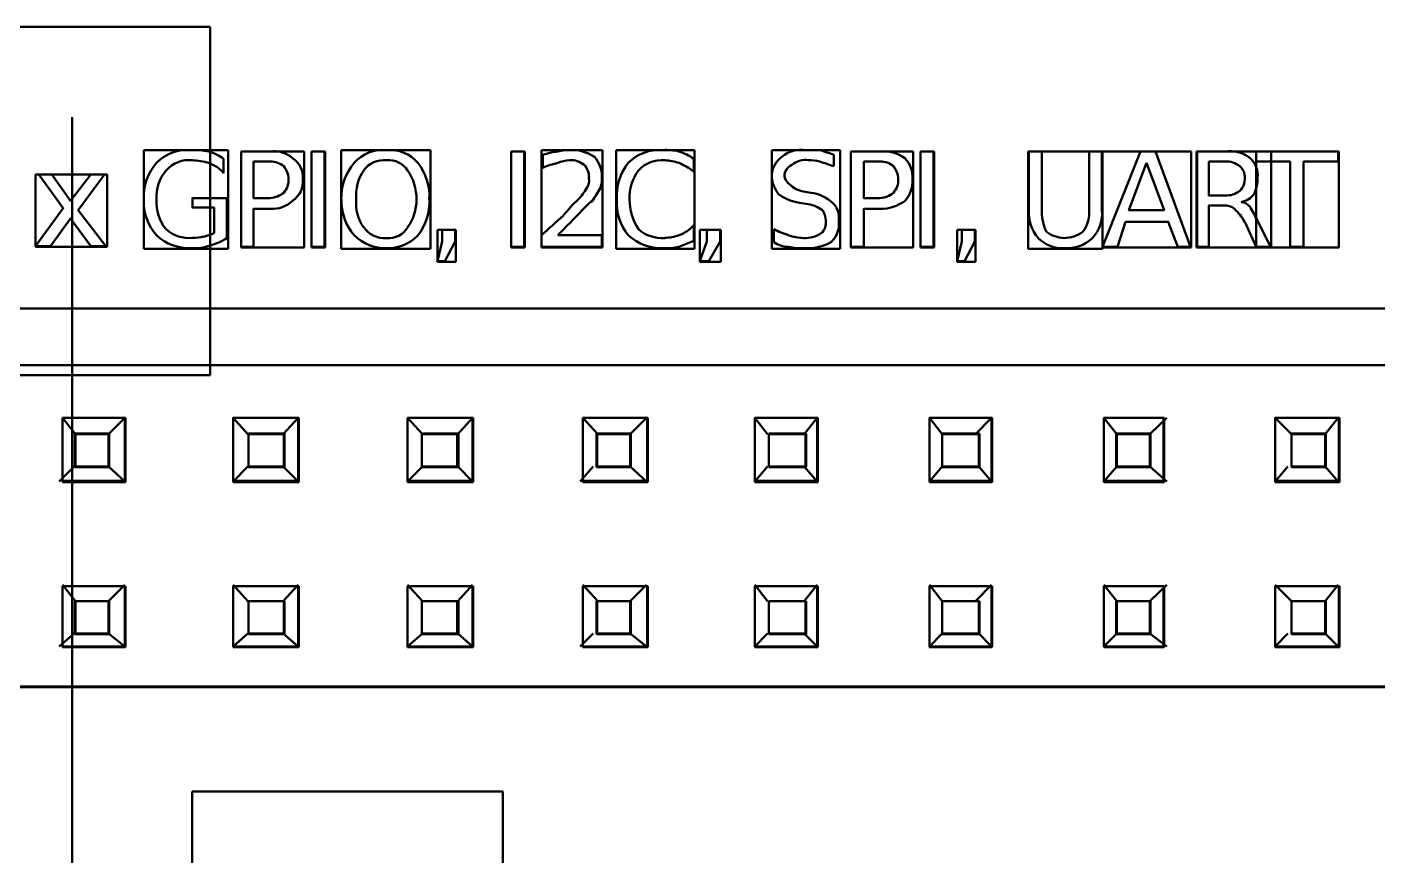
# Model space of a CAD drawing. Header units: millimetres. Extents: x 0 to 246, y -100 to 84.
# Drawn here: x 190.09 to 210.05, y 62.64 to 74.9 of the extents above; entities that cross this region are included whole.
import ezdxf

# ---------------------------------------------------------------- set-up
doc = ezdxf.new("R2010")
doc.units = ezdxf.units.MM
doc.layers.get('0').update_dxf_attribs({"lineweight": 50, "true_color": 0x000000})

msp = doc.modelspace()

# ---------------------------------------------------------------- linework, layer by layer
for p, q in [((184.833, 74.897), (192.793, 74.897)), ((192.793, 74.897), (192.793, 69.747)), ((191.813, 73.077), (193.063, 73.077)), ((191.813, 71.617), (191.813, 73.077)), ((193.063, 73.077), (193.063, 71.617)), ((194.733, 73.077), (196.053, 73.077)), ((194.733, 71.617), (194.733, 73.077)), ((196.053, 73.077), (196.053, 71.617)), ((197.693, 73.077), (198.593, 73.077)), ((197.693, 71.637), (197.693, 73.077)), ((198.593, 73.077), (198.593, 71.637)), ((198.793, 73.077), (199.953, 73.077)), ((198.793, 71.617), (198.793, 73.077)), ((199.953, 73.077), (199.953, 71.617)), ((201.093, 73.077), (202.103, 73.077)), ((201.093, 71.617), (201.093, 73.077)), ((201.603, 73.077), (201.803, 73.077)), ((202.103, 73.077), (202.103, 71.617)), ((193.253, 73.057), (194.183, 73.057)), ((193.253, 71.637), (193.253, 73.057)), ((194.183, 73.057), (194.183, 71.637)), ((194.293, 73.057), (194.493, 73.057)), ((194.293, 71.637), (194.293, 73.057)), ((194.493, 73.057), (194.493, 71.637)), ((197.243, 73.057), (197.443, 73.057)), ((197.243, 71.637), (197.243, 73.057)), ((197.443, 73.057), (197.443, 71.637)), ((202.263, 73.057), (203.183, 73.057)), ((202.263, 71.637), (202.263, 73.057)), ((203.183, 73.057), (203.183, 71.637)), ((203.293, 73.057), (203.493, 73.057)), ((203.293, 71.637), (203.293, 73.057)), ((203.493, 73.057), (203.493, 71.637)), ((204.883, 73.057), (205.983, 73.057)), ((204.883, 71.617), (204.883, 73.057)), ((205.983, 73.057), (205.983, 71.617)), ((205.983, 73.057), (207.293, 73.057)), ((205.983, 71.637), (205.983, 73.057)), ((207.293, 73.057), (207.293, 71.637)), ((207.373, 73.057), (208.473, 73.057)), ((207.373, 71.637), (207.373, 73.057)), ((208.253, 73.057), (209.473, 73.057)), ((208.253, 71.637), (208.253, 73.057)), ((208.473, 73.057), (208.473, 71.637)), ((209.473, 73.057), (209.473, 71.637)), ((190.213, 72.717), (191.273, 72.717)), ((190.213, 71.647), (190.213, 72.717)), ((191.273, 72.717), (191.273, 71.647)), ((196.153, 71.897), (196.423, 71.897)), ((196.153, 71.427), (196.153, 71.897)), ((196.423, 71.897), (196.423, 71.427)), ((200.033, 71.897), (200.343, 71.897)), ((200.033, 71.427), (200.033, 71.897)), ((200.343, 71.897), (200.343, 71.427)), ((203.833, 71.897), (204.103, 71.897)), ((203.833, 71.427), (203.833, 71.897)), ((204.103, 71.897), (204.103, 71.427)), ((199.943, 71.737), (199.723, 71.647)), ((191.273, 71.647), (190.213, 71.647)), ((193.063, 71.617), (191.813, 71.617)), ((194.183, 71.637), (193.253, 71.637)), ((194.493, 71.637), (194.293, 71.637)), ((196.053, 71.617), (194.733, 71.617)), ((197.443, 71.637), (197.243, 71.637)), ((198.593, 71.637), (197.693, 71.637)), ((199.953, 71.617), (198.793, 71.617)), ((202.103, 71.617), (201.093, 71.617)), ((203.183, 71.637), (202.263, 71.637)), ((203.493, 71.637), (203.293, 71.637)), ((205.983, 71.617), (204.883, 71.617)), ((207.293, 71.637), (205.983, 71.637)), ((208.473, 71.637), (207.373, 71.637)), ((209.473, 71.637), (208.253, 71.637)), ((196.423, 71.427), (196.153, 71.427)), ((200.343, 71.427), (200.033, 71.427)), ((204.103, 71.427), (203.833, 71.427)), ((172.663, 70.737), (237.593, 70.737)), ((179.683, 69.897), (212.793, 69.897)), ((192.793, 69.747), (184.833, 69.747)), ((190.613, 69.117), (191.543, 69.117)), ((190.613, 68.167), (190.613, 69.117)), ((191.543, 69.117), (191.543, 68.167)), ((193.133, 69.117), (194.103, 69.117)), ((193.133, 68.167), (193.133, 69.117)), ((194.103, 69.117), (194.103, 68.167)), ((195.713, 69.117), (196.683, 69.117)), ((195.713, 68.167), (195.713, 69.117)), ((196.683, 69.117), (196.683, 68.167)), ((198.303, 69.117), (199.263, 69.117)), ((198.303, 68.167), (198.303, 69.117)), ((199.263, 69.117), (199.263, 68.167)), ((200.843, 69.117), (201.773, 69.117)), ((200.843, 68.167), (200.843, 69.117)), ((201.773, 69.117), (201.773, 68.167)), ((203.423, 69.117), (204.353, 69.117)), ((203.423, 68.167), (203.423, 69.117)), ((204.353, 69.117), (204.353, 68.167)), ((206.003, 69.117), (206.893, 69.117)), ((206.003, 68.167), (206.003, 69.117)), ((206.893, 69.117), (206.893, 68.167)), ((208.533, 69.117), (209.483, 69.117)), ((208.533, 68.167), (208.533, 69.117)), ((209.483, 69.117), (209.483, 68.167)), ((190.793, 68.887), (191.303, 68.887)), ((190.793, 68.387), (190.793, 68.887)), ((191.303, 68.887), (191.303, 68.387)), ((193.363, 68.887), (193.893, 68.887)), ((193.363, 68.387), (193.363, 68.887)), ((193.893, 68.887), (193.893, 68.387)), ((195.923, 68.887), (196.463, 68.887)), ((195.923, 68.387), (195.923, 68.887)), ((196.463, 68.887), (196.463, 68.387)), ((198.503, 68.887), (199.013, 68.887)), ((198.503, 68.387), (198.503, 68.887)), ((199.013, 68.887), (199.013, 68.387)), ((201.053, 68.887), (201.603, 68.887)), ((201.053, 68.387), (201.053, 68.887)), ((201.603, 68.887), (201.603, 68.387)), ((203.613, 68.887), (204.163, 68.887)), ((203.613, 68.387), (203.613, 68.887)), ((204.163, 68.887), (204.163, 68.387)), ((206.183, 68.887), (206.693, 68.887)), ((206.183, 68.387), (206.183, 68.887)), ((206.693, 68.887), (206.693, 68.387)), ((208.773, 68.887), (209.283, 68.887)), ((208.773, 68.387), (208.773, 68.887)), ((209.283, 68.887), (209.283, 68.387)), ((191.303, 68.387), (190.793, 68.387)), ((193.893, 68.387), (193.363, 68.387)), ((196.463, 68.387), (195.923, 68.387)), ((199.013, 68.387), (198.503, 68.387)), ((201.603, 68.387), (201.053, 68.387)), ((204.163, 68.387), (203.613, 68.387)), ((206.693, 68.387), (206.183, 68.387)), ((209.283, 68.387), (208.773, 68.387)), ((191.543, 68.167), (190.613, 68.167)), ((194.103, 68.167), (193.133, 68.167)), ((196.683, 68.167), (195.713, 68.167)), ((199.263, 68.167), (198.303, 68.167)), ((201.773, 68.167), (200.843, 68.167)), ((204.353, 68.167), (203.423, 68.167)), ((206.893, 68.167), (206.003, 68.167)), ((209.483, 68.167), (208.533, 68.167)), ((190.613, 66.627), (191.543, 66.627)), ((190.613, 65.727), (190.613, 66.627)), ((191.543, 66.627), (191.543, 65.727)), ((193.133, 66.627), (194.103, 66.627)), ((193.133, 65.727), (193.133, 66.627)), ((194.103, 66.627), (194.103, 65.727)), ((195.713, 66.627), (196.683, 66.627)), ((195.713, 65.727), (195.713, 66.627)), ((196.683, 66.627), (196.683, 65.727)), ((198.303, 66.627), (199.263, 66.627)), ((198.303, 65.727), (198.303, 66.627)), ((199.263, 66.627), (199.263, 65.727)), ((200.843, 66.627), (201.773, 66.627)), ((200.843, 65.727), (200.843, 66.627)), ((201.773, 66.627), (201.773, 65.727)), ((203.423, 66.627), (204.353, 66.627)), ((203.423, 65.727), (203.423, 66.627)), ((204.353, 66.627), (204.353, 65.727)), ((206.003, 66.627), (206.893, 66.627)), ((206.003, 65.727), (206.003, 66.627)), ((206.893, 66.627), (206.893, 65.727)), ((208.533, 66.627), (209.483, 66.627)), ((208.533, 65.727), (208.533, 66.627)), ((209.483, 66.627), (209.483, 65.727)), ((190.793, 66.407), (191.303, 66.407)), ((190.793, 65.917), (190.793, 66.407)), ((191.303, 66.407), (191.303, 65.917)), ((193.363, 66.407), (193.893, 66.407)), ((193.363, 65.917), (193.363, 66.407)), ((193.893, 66.407), (193.893, 65.917)), ((195.923, 66.407), (196.463, 66.407)), ((195.923, 65.917), (195.923, 66.407)), ((196.463, 66.407), (196.463, 65.917)), ((198.503, 66.407), (199.013, 66.407)), ((198.503, 65.917), (198.503, 66.407)), ((199.013, 66.407), (199.013, 65.917)), ((201.053, 66.407), (201.603, 66.407)), ((201.053, 65.917), (201.053, 66.407)), ((201.603, 66.407), (201.603, 65.917)), ((203.613, 66.407), (204.163, 66.407)), ((203.613, 65.917), (203.613, 66.407)), ((204.163, 66.407), (204.163, 65.917)), ((206.183, 66.407), (206.693, 66.407)), ((206.183, 65.917), (206.183, 66.407)), ((206.693, 66.407), (206.693, 65.917)), ((208.773, 66.407), (209.283, 66.407)), ((208.773, 65.917), (208.773, 66.407)), ((209.283, 66.407), (209.283, 65.917)), ((191.303, 65.917), (190.793, 65.917)), ((193.893, 65.917), (193.363, 65.917)), ((196.463, 65.917), (195.923, 65.917)), ((199.013, 65.917), (198.503, 65.917)), ((201.603, 65.917), (201.053, 65.917)), ((204.163, 65.917), (203.613, 65.917)), ((206.693, 65.917), (206.183, 65.917)), ((209.283, 65.917), (208.773, 65.917)), ((191.543, 65.727), (190.613, 65.727)), ((194.103, 65.727), (193.133, 65.727)), ((196.683, 65.727), (195.713, 65.727)), ((199.263, 65.727), (198.303, 65.727)), ((201.773, 65.727), (200.843, 65.727)), ((204.353, 65.727), (203.423, 65.727)), ((206.893, 65.727), (206.003, 65.727)), ((209.483, 65.727), (208.533, 65.727)), ((212.793, 65.137), (179.683, 65.137))]:
    msp.add_line(p, q)
at = {"color": 7, "true_color": 0xffffff}
msp.add_line((190.754, 57.894), (190.754, 73.566), dxfattribs=at)
at = {"color": 43, "true_color": 0xaa8964}
for p, q in [((192.531, 63.592), (197.118, 63.592)), ((192.531, 59.227), (192.531, 63.592)), ((197.118, 63.592), (197.118, 59.227))]:
    msp.add_line(p, q, dxfattribs=at)
at = {"flags": 128}
for points in [[(192.993, 72.947), (192.993, 72.737)], [(193.253, 73.057), (193.683, 73.057)], [(193.683, 72.207), (193.433, 72.207), (193.433, 71.647), (193.253, 71.647), (193.253, 73.057)], [(193.433, 72.907), (193.433, 72.367), (193.683, 72.367)], [(193.683, 72.907), (193.433, 72.907)], [(194.293, 73.057), (194.483, 73.057), (194.483, 71.647), (194.293, 71.647), (194.293, 73.057)], [(197.243, 73.057), (197.433, 73.057), (197.433, 71.647), (197.243, 71.647), (197.243, 73.057)], [(197.713, 72.817), (197.713, 73.007)], [(199.943, 72.947), (199.943, 72.757)], [(202.013, 73.007), (202.013, 72.837)], [(202.263, 73.057), (202.693, 73.057)], [(202.693, 72.207), (202.453, 72.207), (202.453, 71.647), (202.263, 71.647), (202.263, 73.057)], [(202.453, 72.907), (202.453, 72.367), (202.693, 72.367)], [(202.693, 72.907), (202.453, 72.907)], [(203.293, 73.057), (203.483, 73.057), (203.483, 71.647), (203.293, 71.647), (203.293, 73.057)], [(204.893, 73.057), (205.083, 73.057), (205.083, 72.207)], [(204.893, 72.187), (204.893, 73.057)], [(205.783, 72.207), (205.783, 73.057), (205.973, 73.057), (205.973, 72.187)], [(206.543, 73.057), (206.763, 73.057), (207.283, 71.647), (207.093, 71.647), (206.953, 72.017), (206.323, 72.017), (206.203, 71.647), (205.983, 71.647), (206.543, 73.057)], [(206.633, 72.887), (206.373, 72.187), (206.893, 72.187), (206.633, 72.887)], [(207.773, 72.257), (207.553, 72.257), (207.553, 71.647), (207.383, 71.647), (207.383, 73.057), (207.793, 73.057)], [(207.553, 72.907), (207.553, 72.407), (207.793, 72.407)], [(207.793, 72.907), (207.553, 72.907)], [(208.253, 73.057), (209.463, 73.057), (209.463, 72.907), (208.953, 72.907), (208.953, 71.647), (208.753, 71.647), (208.753, 72.907), (208.253, 72.907), (208.253, 73.057)], [(191.233, 72.717), (190.843, 72.187), (191.253, 71.657), (191.033, 71.657), (190.733, 72.067), (190.433, 71.657), (190.213, 71.657), (190.623, 72.217), (190.263, 72.717), (190.453, 72.717), (190.733, 72.327), (191.033, 72.717), (191.233, 72.717)], [(192.853, 71.847), (192.853, 72.227), (192.533, 72.227), (192.533, 72.367), (193.043, 72.367), (193.043, 71.777)], [(201.633, 72.277), (201.503, 72.297)], [(201.563, 72.467), (201.673, 72.447)], [(196.223, 71.897), (196.413, 71.897), (196.413, 71.727), (196.263, 71.437), (196.153, 71.437), (196.223, 71.727), (196.223, 71.897)], [(199.943, 71.967), (199.943, 71.737)], [(200.133, 71.897), (200.333, 71.897), (200.333, 71.727), (200.163, 71.437), (200.033, 71.437), (200.133, 71.727), (200.133, 71.897)], [(201.123, 71.717), (201.123, 71.907)], [(203.903, 71.897), (204.093, 71.897), (204.093, 71.727), (203.943, 71.437), (203.833, 71.437), (203.903, 71.727), (203.903, 71.897)], [(208.273, 72.037), (208.463, 71.647), (208.253, 71.647), (208.083, 72.017)], [(197.933, 71.817), (198.583, 71.817), (198.583, 71.647), (197.693, 71.647), (197.693, 71.817)], [(176.613, 70.737), (235.623, 70.737)], [(176.613, 70.737), (235.623, 70.737)], [(196.263, 65.147), (179.683, 65.147), (179.683, 69.897), (212.783, 69.897), (212.783, 65.147), (196.263, 65.147)], [(196.263, 65.147), (179.683, 65.147), (179.683, 69.897), (212.783, 69.897), (212.783, 65.147), (196.263, 65.147)], [(191.533, 68.647), (191.533, 68.187), (190.613, 68.187), (190.613, 69.117), (191.533, 69.117), (191.533, 68.647)], [(191.533, 68.647), (191.533, 68.187), (190.613, 68.187), (190.613, 69.117), (191.533, 69.117), (191.533, 68.647)], [(190.803, 68.877), (190.613, 69.117)], [(191.293, 68.877), (191.533, 69.117)], [(194.093, 68.647), (194.093, 68.187), (193.133, 68.187), (193.133, 69.117), (194.093, 69.117), (194.093, 68.647)], [(194.093, 68.647), (194.093, 68.187), (193.133, 68.187), (193.133, 69.117), (194.093, 69.117), (194.093, 68.647)], [(193.353, 68.877), (193.133, 69.117)], [(193.873, 68.877), (194.093, 69.117)], [(196.673, 68.647), (196.673, 68.187), (195.713, 68.187), (195.713, 69.117), (196.673, 69.117), (196.673, 68.647)], [(196.673, 68.647), (196.673, 68.187), (195.713, 68.187), (195.713, 69.117), (196.673, 69.117), (196.673, 68.647)], [(195.933, 68.877), (195.713, 69.117)], [(196.453, 68.877), (196.673, 69.117)], [(199.253, 68.647), (199.253, 68.187), (198.303, 68.187), (198.303, 69.117), (199.253, 69.117), (199.253, 68.647)], [(199.253, 68.647), (199.253, 68.187), (198.303, 68.187), (198.303, 69.117), (199.253, 69.117), (199.253, 68.647)], [(198.523, 68.877), (198.303, 69.117)], [(199.003, 68.877), (199.243, 69.117)], [(201.763, 68.647), (201.763, 68.187), (200.843, 68.187), (200.843, 69.117), (201.763, 69.117), (201.763, 68.647)], [(201.763, 68.647), (201.763, 68.187), (200.843, 68.187), (200.843, 69.117), (201.763, 69.117), (201.763, 68.647)], [(201.033, 68.877), (200.843, 69.117)], [(201.573, 68.877), (201.763, 69.117)], [(204.343, 68.647), (204.343, 68.187), (203.423, 68.187), (203.423, 69.117), (204.343, 69.117), (204.343, 68.647)], [(204.343, 68.647), (204.343, 68.187), (203.423, 68.187), (203.423, 69.117), (204.343, 69.117), (204.343, 68.647)], [(203.613, 68.877), (203.423, 69.117)], [(204.103, 68.877), (204.343, 69.117)], [(206.883, 68.647), (206.883, 68.187), (206.003, 68.187), (206.003, 69.117), (206.883, 69.117), (206.883, 68.647)], [(206.883, 68.647), (206.883, 68.187), (206.003, 68.187), (206.003, 69.117), (206.883, 69.117), (206.883, 68.647)], [(206.193, 68.877), (206.003, 69.117)], [(206.683, 68.877), (206.933, 69.117)], [(209.473, 68.647), (209.473, 68.187), (208.533, 68.187), (208.533, 69.117), (209.473, 69.117), (209.473, 68.647)], [(209.473, 68.647), (209.473, 68.187), (208.533, 68.187), (208.533, 69.117), (209.473, 69.117), (209.473, 68.647)], [(208.773, 68.877), (208.533, 69.117)], [(209.273, 68.877), (209.463, 69.117)], [(191.293, 68.637), (191.293, 68.397), (190.803, 68.397), (190.803, 68.877), (191.293, 68.877), (191.293, 68.637)], [(191.293, 68.637), (191.293, 68.397), (190.803, 68.397), (190.803, 68.877), (191.293, 68.877), (191.293, 68.637)], [(193.883, 68.637), (193.883, 68.397), (193.363, 68.397), (193.363, 68.877), (193.883, 68.877), (193.883, 68.637)], [(193.883, 68.637), (193.883, 68.397), (193.363, 68.397), (193.363, 68.877), (193.883, 68.877), (193.883, 68.637)], [(196.443, 68.637), (196.443, 68.397), (195.923, 68.397), (195.923, 68.877), (196.443, 68.877), (196.443, 68.637)], [(196.443, 68.637), (196.443, 68.397), (195.923, 68.397), (195.923, 68.877), (196.443, 68.877), (196.443, 68.637)], [(199.003, 68.637), (199.003, 68.397), (198.513, 68.397), (198.513, 68.877), (199.003, 68.877), (199.003, 68.637)], [(199.003, 68.637), (199.003, 68.397), (198.513, 68.397), (198.513, 68.877), (199.003, 68.877), (199.003, 68.637)], [(201.593, 68.637), (201.593, 68.397), (201.053, 68.397), (201.053, 68.877), (201.593, 68.877), (201.593, 68.637)], [(201.593, 68.637), (201.593, 68.397), (201.053, 68.397), (201.053, 68.877), (201.593, 68.877), (201.593, 68.637)], [(204.153, 68.637), (204.153, 68.397), (203.613, 68.397), (203.613, 68.877), (204.153, 68.877), (204.153, 68.637)], [(204.153, 68.637), (204.153, 68.397), (203.613, 68.397), (203.613, 68.877), (204.153, 68.877), (204.153, 68.637)], [(206.683, 68.637), (206.683, 68.397), (206.193, 68.397), (206.193, 68.877), (206.683, 68.877), (206.683, 68.637)], [(206.683, 68.637), (206.683, 68.397), (206.193, 68.397), (206.193, 68.877), (206.683, 68.877), (206.683, 68.637)], [(209.273, 68.637), (209.273, 68.397), (208.773, 68.397), (208.773, 68.877), (209.273, 68.877), (209.273, 68.637)], [(209.273, 68.637), (209.273, 68.397), (208.773, 68.397), (208.773, 68.877), (209.273, 68.877), (209.273, 68.637)], [(190.783, 68.397), (190.563, 68.177)], [(191.293, 68.397), (191.533, 68.177)], [(193.353, 68.397), (193.133, 68.177)], [(193.873, 68.397), (194.093, 68.177)], [(195.933, 68.397), (195.713, 68.177)], [(196.453, 68.397), (196.673, 68.177)], [(198.453, 68.397), (198.263, 68.177)], [(199.003, 68.397), (199.243, 68.177)], [(201.033, 68.397), (200.843, 68.177)], [(201.573, 68.397), (201.763, 68.177)], [(203.613, 68.397), (203.423, 68.177)], [(204.153, 68.397), (204.343, 68.177)], [(206.193, 68.397), (206.003, 68.177)], [(206.683, 68.397), (206.933, 68.177)], [(208.723, 68.397), (208.533, 68.177)], [(209.273, 68.397), (209.463, 68.177)], [(190.803, 66.407), (190.613, 66.647)], [(191.533, 66.177), (191.533, 65.737), (190.613, 65.737), (190.613, 66.627), (191.533, 66.627), (191.533, 66.177)], [(191.533, 66.177), (191.533, 65.737), (190.613, 65.737), (190.613, 66.627), (191.533, 66.627), (191.533, 66.177)], [(191.293, 66.407), (191.533, 66.647)], [(193.353, 66.407), (193.133, 66.647)], [(194.093, 66.177), (194.093, 65.737), (193.133, 65.737), (193.133, 66.627), (194.093, 66.627), (194.093, 66.177)], [(194.093, 66.177), (194.093, 65.737), (193.133, 65.737), (193.133, 66.627), (194.093, 66.627), (194.093, 66.177)], [(193.873, 66.407), (194.093, 66.647)], [(195.933, 66.407), (195.713, 66.647)], [(196.673, 66.177), (196.673, 65.737), (195.713, 65.737), (195.713, 66.627), (196.673, 66.627), (196.673, 66.177)], [(196.673, 66.177), (196.673, 65.737), (195.713, 65.737), (195.713, 66.627), (196.673, 66.627), (196.673, 66.177)], [(196.453, 66.407), (196.673, 66.647)], [(198.523, 66.407), (198.303, 66.647)], [(199.253, 66.177), (199.253, 65.737), (198.303, 65.737), (198.303, 66.627), (199.253, 66.627), (199.253, 66.177)], [(199.253, 66.177), (199.253, 65.737), (198.303, 65.737), (198.303, 66.627), (199.253, 66.627), (199.253, 66.177)], [(199.003, 66.407), (199.243, 66.647)], [(201.033, 66.407), (200.843, 66.647)], [(201.763, 66.177), (201.763, 65.737), (200.843, 65.737), (200.843, 66.627), (201.763, 66.627), (201.763, 66.177)], [(201.763, 66.177), (201.763, 65.737), (200.843, 65.737), (200.843, 66.627), (201.763, 66.627), (201.763, 66.177)], [(201.573, 66.407), (201.763, 66.647)], [(203.613, 66.407), (203.423, 66.647)], [(204.343, 66.177), (204.343, 65.737), (203.423, 65.737), (203.423, 66.627), (204.343, 66.627), (204.343, 66.177)], [(204.343, 66.177), (204.343, 65.737), (203.423, 65.737), (203.423, 66.627), (204.343, 66.627), (204.343, 66.177)], [(204.103, 66.407), (204.343, 66.647)], [(206.193, 66.407), (206.003, 66.647)], [(206.883, 66.177), (206.883, 65.737), (206.003, 65.737), (206.003, 66.627), (206.883, 66.627), (206.883, 66.177)], [(206.883, 66.177), (206.883, 65.737), (206.003, 65.737), (206.003, 66.627), (206.883, 66.627), (206.883, 66.177)], [(206.683, 66.407), (206.933, 66.647)], [(208.773, 66.407), (208.533, 66.647)], [(209.473, 66.177), (209.473, 65.737), (208.533, 65.737), (208.533, 66.627), (209.473, 66.627), (209.473, 66.177)], [(209.473, 66.177), (209.473, 65.737), (208.533, 65.737), (208.533, 66.627), (209.473, 66.627), (209.473, 66.177)], [(209.273, 66.407), (209.463, 66.647)], [(191.293, 66.167), (191.293, 65.927), (190.803, 65.927), (190.803, 66.407), (191.293, 66.407), (191.293, 66.167)], [(191.293, 66.167), (191.293, 65.927), (190.803, 65.927), (190.803, 66.407), (191.293, 66.407), (191.293, 66.167)], [(193.883, 66.167), (193.883, 65.927), (193.363, 65.927), (193.363, 66.407), (193.883, 66.407), (193.883, 66.167)], [(193.883, 66.167), (193.883, 65.927), (193.363, 65.927), (193.363, 66.407), (193.883, 66.407), (193.883, 66.167)], [(196.443, 66.167), (196.443, 65.927), (195.923, 65.927), (195.923, 66.407), (196.443, 66.407), (196.443, 66.167)], [(196.443, 66.167), (196.443, 65.927), (195.923, 65.927), (195.923, 66.407), (196.443, 66.407), (196.443, 66.167)], [(199.003, 66.167), (199.003, 65.927), (198.513, 65.927), (198.513, 66.407), (199.003, 66.407), (199.003, 66.167)], [(199.003, 66.167), (199.003, 65.927), (198.513, 65.927), (198.513, 66.407), (199.003, 66.407), (199.003, 66.167)], [(201.593, 66.167), (201.593, 65.927), (201.053, 65.927), (201.053, 66.407), (201.593, 66.407), (201.593, 66.167)], [(201.593, 66.167), (201.593, 65.927), (201.053, 65.927), (201.053, 66.407), (201.593, 66.407), (201.593, 66.167)], [(204.153, 66.167), (204.153, 65.927), (203.613, 65.927), (203.613, 66.407), (204.153, 66.407), (204.153, 66.167)], [(204.153, 66.167), (204.153, 65.927), (203.613, 65.927), (203.613, 66.407), (204.153, 66.407), (204.153, 66.167)], [(206.683, 66.167), (206.683, 65.927), (206.193, 65.927), (206.193, 66.407), (206.683, 66.407), (206.683, 66.167)], [(206.683, 66.167), (206.683, 65.927), (206.193, 65.927), (206.193, 66.407), (206.683, 66.407), (206.683, 66.167)], [(209.273, 66.167), (209.273, 65.927), (208.773, 65.927), (208.773, 66.407), (209.273, 66.407), (209.273, 66.167)], [(209.273, 66.167), (209.273, 65.927), (208.773, 65.927), (208.773, 66.407), (209.273, 66.407), (209.273, 66.167)], [(190.783, 65.927), (190.563, 65.737)], [(191.293, 65.927), (191.533, 65.737)], [(193.353, 65.927), (193.133, 65.737)], [(193.873, 65.927), (194.093, 65.737)], [(195.933, 65.927), (195.713, 65.737)], [(196.453, 65.927), (196.673, 65.737)], [(198.453, 65.927), (198.263, 65.737)], [(199.003, 65.927), (199.243, 65.737)], [(201.033, 65.927), (200.843, 65.737)], [(201.573, 65.927), (201.763, 65.737)], [(203.613, 65.927), (203.423, 65.737)], [(204.153, 65.927), (204.343, 65.737)], [(206.193, 65.927), (206.003, 65.737)], [(206.683, 65.927), (206.933, 65.737)], [(208.723, 65.927), (208.533, 65.737)], [(209.273, 65.927), (209.463, 65.737)]]:
    msp.add_lwpolyline(points, dxfattribs=at)
for centre, radius, start, end in [((192.454, 72.456), 0.624, 84.5564, 136.3092), ((192.556, 71.937), 1.14, 79.0362, 92.1664), ((195.352, 72.506), 0.574, 84.8496, 138.341), ((195.453, 72.545), 0.534, 39.7828, 95.3317), ((198.09, 72.453), 0.624, 88.829, 104.5907), ((198.147, 72.504), 0.574, 55.3855, 94.3665), ((199.434, 72.429), 0.65, 85.6674, 135.1983), ((199.529, 72.182), 0.897, 77.5178, 92.9549), ((201.539, 72.61), 0.472, 82.1905, 128.8577), ((200.277, 68.148), 5.16, 70.3361, 72.794), ((192.548, 72.392), 0.736, 137.744, 183.487), ((192.483, 72.476), 0.454, 83.6415, 138.4336), ((192.489, 71.924), 1.004, 73.5771, 87.4982), ((192.598, 72.431), 0.65, 52.5277, 74.3422), ((192.605, 72.405), 0.511, 40.6021, 70.8241), ((193.74, 72.65), 0.411, 48.3469, 97.9363), ((193.688, 72.601), 0.306, 50.4309, 90.989), ((193.835, 72.68), 0.329, 354.2898, 57.3522), ((195.52, 72.373), 0.788, 139.3124, 181.9186), ((195.367, 72.548), 0.381, 84.6016, 143.0103), ((195.431, 72.589), 0.339, 33.6824, 94.6756), ((195.256, 72.399), 0.779, 356.1543, 38.7952), ((198.015, 72.187), 0.873, 95.3837, 110.2248), ((198.104, 71.967), 0.935, 100.5616, 114.7386), ((198.152, 72.336), 0.593, 94.7706, 111.7104), ((198.127, 72.621), 0.307, 50.2561, 94.4437), ((198.157, 72.691), 0.426, 359.4333, 42.1112), ((199.633, 72.382), 0.831, 142.6017, 182.4488), ((199.468, 72.463), 0.466, 84.4018, 137.6732), ((199.459, 72.07), 0.858, 72.0625, 86.3689), ((199.5, 72.335), 0.755, 54.0646, 72.8053), ((199.408, 72.102), 0.846, 50.7336, 68.108), ((201.443, 72.689), 0.35, 124.8877, 180.4125), ((201.585, 72.645), 0.286, 80.3628, 132.1576), ((201.658, 72.403), 0.524, 73.8979, 92.6824), ((200.277, 67.978), 5.16, 70.3361, 72.794), ((202.741, 72.501), 0.558, 54.7852, 94.9668), ((202.71, 72.635), 0.272, 47.8197, 93.6002), ((202.757, 72.674), 0.417, 356.2951, 42.7782), ((207.858, 72.564), 0.498, 52.2244, 97.5276), ((207.817, 72.601), 0.307, 50.2561, 94.4437), ((207.942, 72.707), 0.333, 353.0602, 48.4843), ((192.602, 72.39), 0.6, 139.8289, 184.1025), ((193.637, 72.639), 0.316, 1.5209, 38.9288), ((195.611, 72.408), 0.66, 146.012, 185.2894), ((195.112, 72.36), 0.731, 358.938, 34.7048), ((198.1, 72.667), 0.294, 0.0474, 40.4023), ((198.143, 72.653), 0.442, 342.114, 4.4664), ((199.701, 72.367), 0.709, 144.6964, 181.6607), ((201.567, 72.72), 0.475, 183.9816, 218.0934), ((201.458, 72.694), 0.175, 111.7765, 182.413), ((201.465, 72.721), 0.185, 190.7468, 236.6334), ((202.647, 72.639), 0.316, 1.5209, 38.9288), ((207.875, 72.681), 0.209, 356.2488, 48.5115), ((193.671, 72.633), 0.282, 318.6625, 2.7574), ((193.819, 72.613), 0.346, 304.1603, 5.61), ((197.431, 73.095), 1.097, 316.9983, 328.191), ((198.124, 72.643), 0.27, 332.2624, 5.1177), ((182.743, 82.376), 18.641, 327.379, 328.0697), ((201.606, 72.802), 0.338, 224.0978, 262.7721), ((202.681, 72.633), 0.282, 318.6625, 2.7574), ((202.732, 72.62), 0.442, 318.5269, 3.5322), ((207.817, 72.713), 0.307, 265.5563, 309.7439), ((207.844, 72.647), 0.24, 314.8427, 4.7075), ((207.705, 72.66), 0.568, 335.7774, 0.6861), ((192.557, 72.314), 0.744, 177.5003, 221.9443), ((192.646, 72.309), 0.645, 176.6604, 218.6399), ((193.645, 72.751), 0.386, 275.6045, 307.9984), ((193.705, 72.66), 0.454, 267.2284, 312.7379), ((195.531, 72.334), 0.798, 179.0767, 220.3679), ((195.553, 72.288), 0.603, 174.421, 215.6158), ((195.174, 72.333), 0.669, 323.6546, 1.1606), ((195.249, 72.306), 0.786, 321.4677, 2.9645), ((199.625, 70.85), 2.044, 132.9212, 142.0579), ((198.874, 71.715), 0.748, 125.1462, 140.9039), ((199.586, 72.306), 0.784, 176.9855, 218.5822), ((199.812, 72.35), 0.819, 180.1838, 212.7362), ((201.606, 72.978), 0.689, 233.1314, 261.3666), ((201.564, 71.825), 0.457, 52.3311, 81.2717), ((201.605, 71.886), 0.565, 46.6622, 83.1081), ((201.79, 72.081), 0.297, 351.457, 46.7299), ((202.678, 72.695), 0.329, 272.6792, 310.9236), ((202.694, 72.836), 0.629, 269.9543, 305.984), ((207.953, 72.645), 0.347, 283.3846, 321.1667), ((208.016, 72.119), 0.189, 38.6938, 84.7047), ((210.493, 58.014), 18.825, 131.5272, 132.8417), ((133.07, 135.287), 90.75, 315.62186, 315.94779), ((201.624, 72.03), 0.269, 1.3734, 35.4965), ((205.44, 72.145), 0.548, 175.5808, 222.1255), ((205.834, 72.184), 0.751, 178.2736, 204.9937), ((205.293, 72.155), 0.493, 324.2657, 6.0814), ((205.465, 72.132), 0.511, 316.0882, 6.2055), ((207.788, 72.023), 0.235, 51.7335, 93.5584), ((207.399, 71.631), 0.785, 29.4247, 47.1557), ((190.945, 62.637), 19.713, 28.4791, 29.1425), ((192.486, 72.286), 0.511, 227.8608, 275.2693), ((195.367, 72.141), 0.366, 213.9018, 275.6959), ((195.431, 72.103), 0.328, 265.1226, 329.4766), ((199.471, 72.301), 0.526, 228.5723, 274.5578), ((199.517, 72.355), 0.576, 290.9304, 317.6434), ((201.779, 73.196), 1.446, 243.0367, 252.4652), ((201.684, 72.006), 0.211, 311.0966, 8.4537), ((201.715, 71.985), 0.372, 313.9722, 8.087), ((192.481, 72.321), 0.694, 226.4991, 272.6353), ((192.133, 75.906), 4.148, 275.5276, 277.892), ((192.363, 73.066), 1.314, 284.9858, 291.8841), ((192.556, 72.545), 0.91, 285.116, 302.383), ((195.378, 72.266), 0.639, 224.5874, 272.222), ((195.427, 72.22), 0.594, 267.674, 317.2115), ((199.464, 72.355), 0.728, 227.627, 271.5073), ((199.459, 72.634), 0.858, 273.6311, 287.9375), ((201.336, 72.007), 0.36, 233.6459, 271.0538), ((201.591, 72.556), 0.78, 251.4552, 267.9351), ((201.589, 72.197), 0.421, 266.4119, 303.7251), ((201.617, 72.359), 0.734, 265.7661, 298.9954), ((205.386, 72.116), 0.49, 223.8069, 273.1111), ((205.441, 72.279), 0.503, 235.0431, 266.77), ((205.411, 72.264), 0.487, 270.2375, 305.4003), ((205.458, 72.163), 0.538, 265.1581, 314.1495), ((192.559, 72.306), 0.681, 266.1393, 290.1209), ((199.529, 72.522), 0.897, 267.0451, 282.4822), ((201.523, 72.41), 0.784, 256.7116, 272.8995)]:
    msp.add_arc(centre, radius, start, end)

doc.saveas('drawing.dxf')
